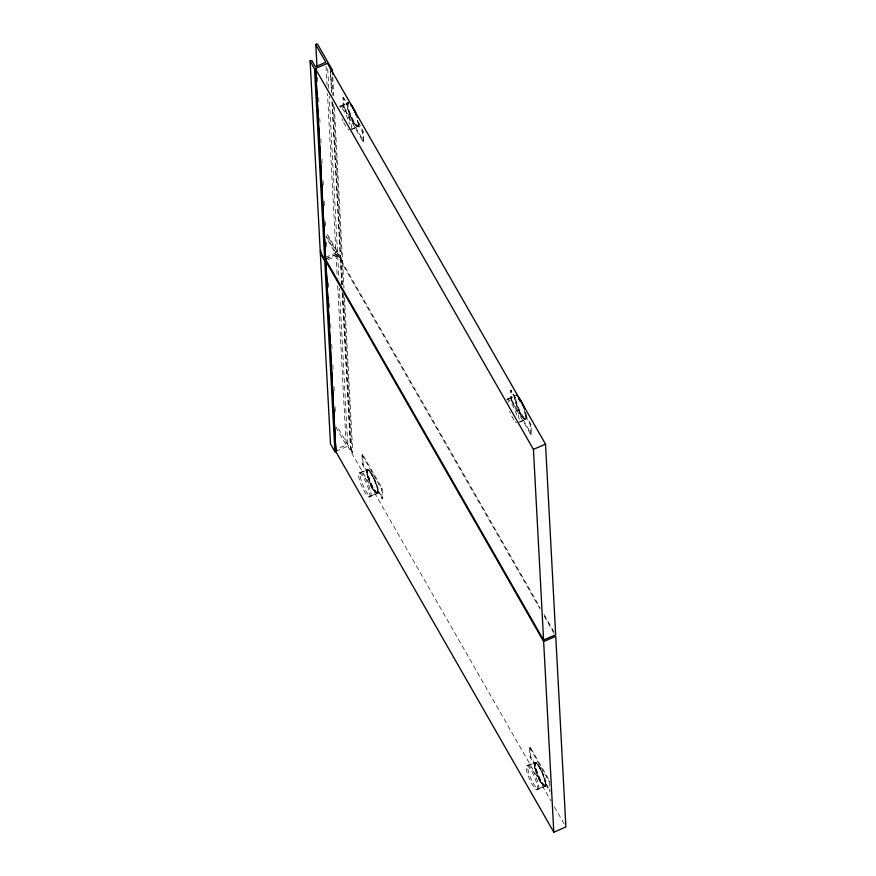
<?xml version="1.0" encoding="UTF-8"?>
<svg xmlns="http://www.w3.org/2000/svg" width="876" height="876" viewBox="0 0 876 876"><rect width="100%" height="100%" fill="white"/><g stroke="black" fill="none" stroke-linecap="round" stroke-linejoin="round"><path stroke-width="0.66" stroke-dasharray="4.38 3.29" d="M333.34 104.529L341.673 261.125L342.549 260.752L327.723 234.877L326.277 234.648M341.75 284.678L340.479 258.54L327.81 236.411L326.354 236.181M343.414 293.986L351.9 453.308L352.765 452.925L337.172 426.623L336.274 427.784L346.173 445.074L335.76 449.585M369.245 497.086A13.096 2.672 66.6 0 0 364.055 478.69A13.096 2.672 66.6 0 0 359.291 479.314A13.096 2.672 66.6 0 0 369.245 497.086L377.939 493.352L378.629 491.206L377.271 493.648L375.191 492.159A12.954 2.65 66.6 0 1 369.453 481.822L366.562 471.595L362.434 464.389L361.919 454.666L362.587 454.37L382.243 488.677L382.757 498.411L382.078 498.696L377.961 491.502M536.9 789.845A13.096 2.672 66.6 0 0 531.721 771.438A13.096 2.672 66.6 0 0 526.958 772.074A13.096 2.672 66.6 0 0 536.9 789.845L545.606 786.111L546.295 783.965L544.927 786.407L542.857 784.918A12.954 2.65 66.6 0 1 537.108 774.581L534.229 764.354L530.1 757.149L529.586 747.425L530.254 747.129L549.898 781.436L549.23 781.731L549.679 790.24M342.932 97.718L343.6 97.422L347.728 104.627L347.049 104.912L342.932 97.718L343.447 107.441L363.091 141.748L363.77 141.463L363.244 131.728L358.952 122.936M341.169 106.051L347.881 103.138M347.641 103.686L348.309 103.401A12.603 2.573 66.6 0 0 349.338 110.967L351.648 116.858A12.22 2.497 66.6 0 0 356.97 125.399L357.912 125.969A12.603 2.573 66.6 0 0 358.744 123.122M343.447 107.441L344.115 107.157L343.6 97.422M363.091 141.748L362.576 132.024L358.448 124.819L359.127 124.534M357.868 126.045L358.536 125.761M350.904 129.495L357.616 126.593M352.043 129.418L357.791 126.932M362.576 132.024L363.244 131.728M325.543 257.402L335.957 252.901L327.482 93.579M325.62 258.935L336.034 254.434L326.124 237.144M325.489 259.208L337.578 253.985L329.179 96.021M327.985 259.701L337.654 255.518L540.131 609.05M340.381 258.803L342.625 262.285L341.75 262.669L343.053 287.175M335.705 451.392L347.805 446.158L339.395 288.204M530.757 434.507L530.243 424.783L526.115 417.578L526.783 417.283L530.911 424.488L531.425 434.211L530.757 434.507L511.113 400.201L510.588 390.477L511.266 390.181L514.803 396.357M507.313 399.051L515.373 395.569M508.825 398.799L514.431 396.379M515.384 397.386L514.716 397.671L510.588 390.477M362.434 464.389L363.102 464.105L362.587 454.37M511.113 400.201L511.781 399.905L511.266 390.181M359.149 472.974L367.219 469.481M360.671 472.722L367.394 469.821M367.143 470.368L367.81 470.073M366.562 471.595L367.23 471.299L363.102 464.105M525.534 418.805L526.202 418.52M518.57 422.254L525.282 419.352M519.698 422.177L525.458 419.692M382.078 498.696L381.564 488.972L382.243 488.677M530.243 424.783L530.911 424.488M377.381 492.728L378.049 492.432M370.406 496.177A12.724 2.595 66.6 0 0 365.478 478.405A12.724 2.595 66.6 0 0 360.737 478.767A12.724 2.595 66.6 0 0 370.406 496.177L377.129 493.276A12.724 2.595 66.6 0 0 372.19 475.504A12.724 2.595 66.6 0 0 367.46 475.865A12.724 2.595 66.6 0 0 377.129 493.276M530.1 757.149L530.768 756.853L530.254 747.129M526.815 765.723L534.875 762.24M528.337 765.482L535.05 762.58M534.809 763.116L535.477 762.832M534.229 764.354L534.897 764.058L530.768 756.853M545.036 785.487L545.715 785.192M538.072 788.937A12.724 2.595 66.6 0 0 533.145 771.165A12.724 2.595 66.6 0 0 528.403 771.526A12.724 2.595 66.6 0 0 538.072 788.937L544.795 786.024A12.724 2.595 66.6 0 0 539.857 768.263A12.724 2.595 66.6 0 0 535.116 768.613A12.724 2.595 66.6 0 0 544.795 786.024M377.939 493.352L375.859 491.874A12.954 2.65 66.6 0 1 370.121 481.526L367.23 471.299M545.606 786.111L543.525 784.633A12.954 2.65 66.6 0 1 537.787 774.285L534.897 764.058M344.115 107.157L363.77 141.463M511.781 399.905L531.425 434.211M337.578 253.985L540.043 607.506M544.116 614.623L554.311 632.417M544.204 616.167L555.077 635.144M326.047 235.6L335.957 252.901M361.919 454.666L381.564 488.972M529.586 747.425L549.23 781.731M378.629 491.206L382.757 498.411M546.295 783.965L550.424 791.159M545.628 784.25L549.745 791.455M347.805 446.158L550.949 800.872M554.344 806.807L565.217 825.783M348.659 111.252L350.98 117.143A12.22 2.497 66.6 0 0 356.291 125.695L357.233 126.264A12.603 2.573 66.6 0 0 357.616 121.162M357.693 120.68L358.448 124.819M526.115 417.578L524.735 411.468A13.096 2.672 66.6 0 1 522.512 417.096A13.096 2.672 66.6 0 1 514.672 397.365M347.728 104.627L348.418 102.481L339.647 106.292A13.096 2.672 66.6 0 1 349.601 124.074M347.049 104.912L347.192 103.248L348.648 103.105A13.096 2.672 66.6 0 0 348.44 111.088A13.096 2.672 66.6 0 0 356.16 125.947A13.096 2.672 66.6 0 0 357.66 120.581M332.76 76.924L333.778 95.988M334.358 106.872L342.549 260.752M342.625 262.285L344.005 288.16M344.509 297.698L352.765 452.925M331.894 77.296L332.836 95.002M330.548 71.81L331.971 95.309M332.135 101.769L340.6 257.347M340.479 258.54L342.056 284.755M342.494 292.934L350.816 449.53M330.23 67.989L331.533 92.495M332.037 102.032L340.293 257.27M342.188 292.847L350.52 449.443M327.723 68.788L328.807 89.21M337.654 255.518L338.892 278.667M326.025 66.346L327.044 85.41M336.034 254.434L337.118 274.867M337.698 285.762L346.173 445.074M317.55 77.241L317.846 82.683M318.634 97.663L318.995 104.474M319.729 118.096L320.014 123.538M320.813 138.517L321.098 143.96M321.897 158.939L322.259 165.75M323.058 180.73L323.277 184.814M324.142 201.151L324.438 206.605M325.226 221.584L325.587 228.384M326.321 242.181L326.617 247.634M328.5 283.036L328.785 288.478M329.584 303.457L329.945 310.268M330.668 323.89L330.964 329.332M331.763 344.312L332.048 349.754M332.847 364.734L333.132 370.187M334.008 386.524L334.227 390.608M335.092 406.946L335.377 412.399M357.561 120.549A12.724 2.595 66.6 0 1 356.28 125.859A12.724 2.595 66.6 0 1 348.998 112.446A12.724 2.595 66.6 0 1 348.111 103.16M340.446 107.726A12.724 2.595 66.6 0 1 346.699 113.092A12.724 2.595 66.6 0 1 351.44 129.046M525.961 413.625A12.603 2.573 66.6 0 1 525.567 418.728L524.636 418.159A12.22 2.497 66.6 0 1 519.315 409.618L516.993 403.716A12.603 2.573 66.6 0 1 515.767 398.788M524.801 412.169A12.603 2.573 66.6 0 1 524.899 419.013L523.957 418.454A12.22 2.497 66.6 0 1 518.647 409.902L516.325 404.011A12.603 2.573 66.6 0 1 515.011 397.419M508.321 402.38A12.724 2.595 66.6 0 1 513.632 404.493A12.724 2.595 66.6 0 1 519.107 421.805M524.319 410.461A12.724 2.595 66.6 0 1 522.611 417.053A12.724 2.595 66.6 0 1 514.836 397.573M516.511 422.856A13.096 2.672 66.6 0 1 515.351 421.739M513.971 419.889A13.096 2.672 66.6 0 1 509.602 411.468M506.766 399.555A13.096 2.672 66.6 0 1 511.464 403.486A13.096 2.672 66.6 0 1 517.256 416.823M348.845 130.097A13.096 2.672 66.6 0 1 347.684 128.98M345.823 126.385A13.096 2.672 66.6 0 1 343.337 121.819M342.855 120.811A13.096 2.672 66.6 0 1 341.936 118.72M369.387 470.434L368.446 469.865A12.603 2.573 66.6 0 0 368.84 477.639L371.161 483.53A12.22 2.497 66.6 0 0 376.472 492.071L377.414 492.64A12.603 2.573 66.6 0 0 377.019 484.866L374.698 478.975A12.22 2.497 66.6 0 0 369.387 470.434M368.719 470.719L367.778 470.149A12.603 2.573 66.6 0 0 368.172 477.924L370.493 483.826A12.22 2.497 66.6 0 0 375.804 492.367L376.746 492.936A12.603 2.573 66.6 0 0 376.351 485.162L374.03 479.271A12.22 2.497 66.6 0 0 368.719 470.719M537.054 763.193L536.112 762.624A12.603 2.573 66.6 0 0 536.506 770.398L538.828 776.289A12.22 2.497 66.6 0 0 544.138 784.83L545.08 785.4A12.603 2.573 66.6 0 0 544.686 777.625L542.364 771.734A12.22 2.497 66.6 0 0 537.054 763.193M536.375 763.478L535.444 762.908A12.603 2.573 66.6 0 0 535.827 770.683L538.149 776.585A12.22 2.497 66.6 0 0 543.47 785.126L544.401 785.695A12.603 2.573 66.6 0 0 544.018 777.921L541.697 772.019A12.22 2.497 66.6 0 0 536.375 763.478M535.017 768.58A13.096 2.672 66.6 0 0 544.971 786.363A13.096 2.672 66.6 0 0 539.78 767.956A13.096 2.672 66.6 0 0 535.017 768.58M367.351 475.832A13.096 2.672 66.6 0 0 377.304 493.604A13.096 2.672 66.6 0 0 372.125 475.197A13.096 2.672 66.6 0 0 367.351 475.832"/><path stroke-width="1.31" d="M310.104 60.937L314.539 68.919L315.667 69.138L325.675 259.844L324.678 259.559L320.266 251.784L310.104 60.937L311.746 60.444L315.393 66.762L325.806 62.262L315.907 44.961L316.335 43.888L317.583 44.238L332.398 70.113L332.617 74.197M320.244 251.576L320.999 250.832M320.331 253.109L324.755 261.092L325.894 261.322L335.902 452.016L334.906 451.731L330.482 443.957L320.331 253.109L321.087 252.376M315.557 72.653L315.338 68.569L327.438 63.346L545.529 444.154L555.669 634.793L543.58 640.017L325.489 259.208M331.533 70.485L332.398 70.113M543.58 640.017L533.44 449.377L545.529 444.154M553.807 832.2L543.657 641.56L555.756 636.337L565.896 826.977L553.807 832.2L335.705 451.392M516.084 395.24L516.982 395.58M315.338 68.569L533.44 449.377M325.565 260.741L543.657 641.56M524.122 408.03L522.862 405.051A12.22 2.497 66.6 0 0 518.723 397.813M356.455 115.271L355.196 112.303A12.22 2.497 66.6 0 0 351.057 105.065M524.702 409.158L523.903 407.055A12.954 2.65 66.6 0 0 518.154 396.719M356.236 114.296L357.43 117.439M315.809 44.556L316.97 66.346M315.535 69.193L325.675 259.844M325.762 261.376L335.902 452.016M315.776 76.738L316.356 87.633M316.641 93.075L317.298 105.339M317.517 109.423L318.163 121.676M318.459 127.119L319.039 138.014M319.324 143.467L319.904 154.362M320.2 159.804L320.78 170.7M321.065 176.142L321.645 187.037M321.93 192.49L322.51 203.374M322.806 208.827L323.386 219.723M323.671 225.165L324.328 237.418M324.547 241.502L325.127 252.398M325.642 262.11L326.003 268.921M326.288 274.363L326.945 286.616M327.164 290.701L327.81 302.965M328.029 307.049L328.686 319.302M328.971 324.744L329.551 335.639M329.836 341.092L330.416 351.977M330.712 357.43L331.292 368.325M331.577 373.767L332.157 384.663M332.453 390.105L333.033 401M333.318 406.453L333.898 417.348M334.183 422.79L334.763 433.686M335.059 439.128L335.639 450.023M314.539 68.919L324.678 259.559M324.755 261.092L334.906 451.731M350.488 103.959A12.954 2.65 66.6 0 1 355.787 113.256M518.866 398.876A12.954 2.65 66.6 0 1 520.344 401.339M518.8 398.843A13.096 2.672 66.6 0 1 520.278 401.285"/></g></svg>
